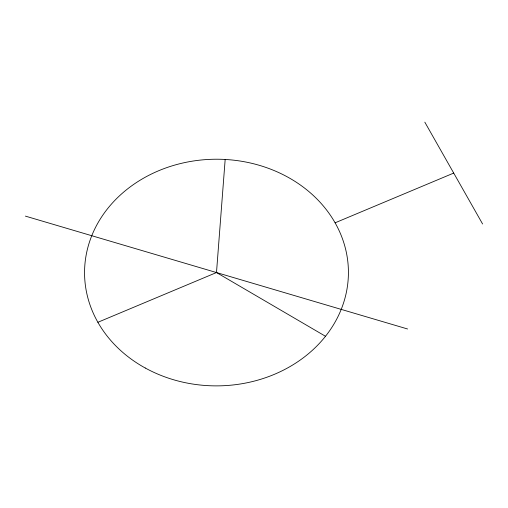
<?xml version="1.0" encoding="UTF-8"?>
<svg xmlns="http://www.w3.org/2000/svg" width="508" height="508" viewBox="0 0 508 508"><rect width="100%" height="100%" fill="white"/><g stroke="black" fill="none" stroke-linecap="round" stroke-linejoin="round"><path stroke-width="0.76" d="M97.879 322.288L216.491 272.548L225.171 159.461M335.102 222.815L453.714 173.076M25.4 216.116L407.581 328.987M216.491 272.548L325.501 336.283M424.821 122.161L482.6 223.99M145.282 368.021A131.934 113.328 -0.2 0 0 348.278 277.698A131.934 113.328 -0.2 0 0 155.905 171.933A131.934 113.328 -0.2 0 0 145.282 368.021"/></g></svg>
